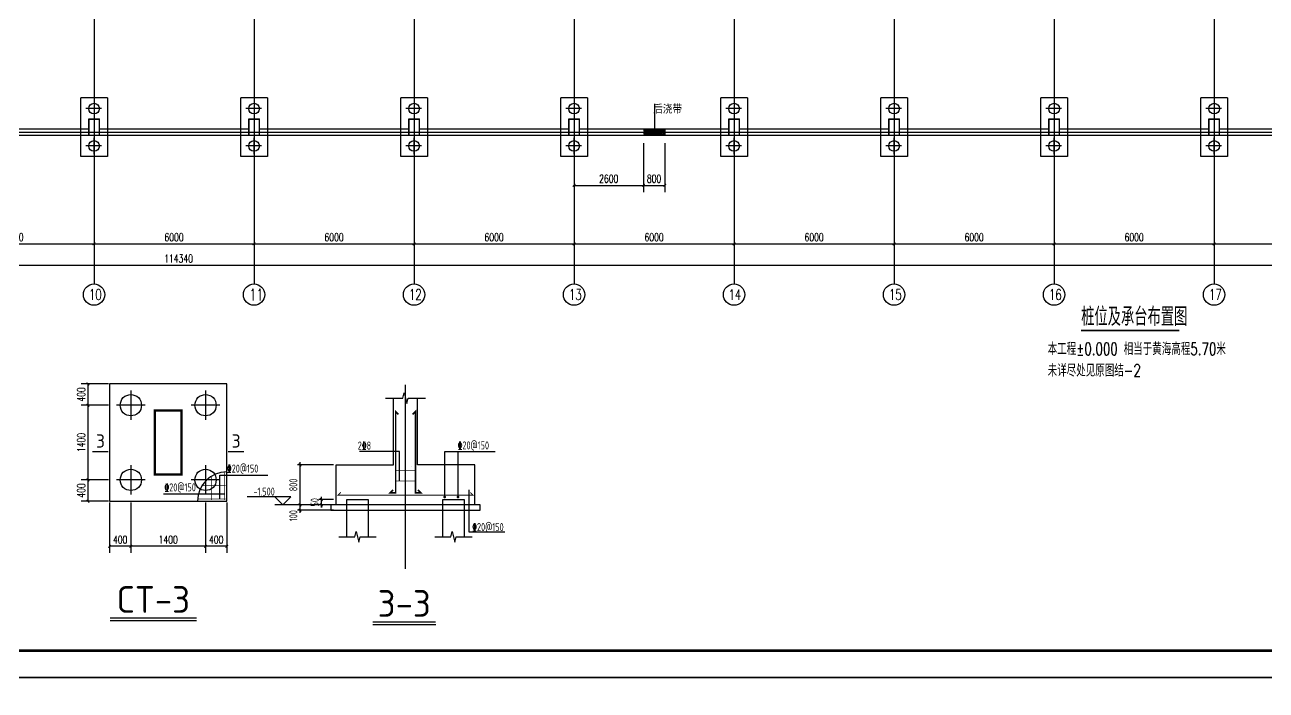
# Model space of a CAD drawing. Extents: x -73672 to 366960, y -527333 to 140666.
# Drawn here: x 66865 to 113412, y -30294 to -5351 of the extents above; entities that cross this region are included whole.
import ezdxf
from ezdxf.enums import TextEntityAlignment as Align

# ---------------------------------------------------------------- set-up
doc = ezdxf.new("R2010")
doc.units = 0
doc.header["$LTSCALE"] = 1000
doc.header["$MEASUREMENT"] = 0
doc.linetypes.add('DASHED', pattern=[19.05, 12.7, -6.35])
for name, color, linetype in [('AXIS', 3, 'Continuous'), ('AXIS_TEXT', 7, 'Continuous'), ('BASE_DE', 7, 'Continuous'), ('COLUMN', 9, 'Continuous'), ('DIM', 3, 'Continuous'), ('DIM_SYMB', 3, 'Continuous'), ('E_WINDOW', 4, 'Continuous'), ('NUM', 3, 'Continuous'), ('PILE_DE', 7, 'Continuous'), ('PILE_DE_DASH', 9, 'DASHED'), ('PUB_TEXT', 7, 'Continuous'), ('PUB_TITLE', 4, 'Continuous'), ('REIN', 1, 'Continuous'), ('TEXT', 3, 'Continuous'), ('THICK', 6, 'Continuous'), ('THIN', 7, 'Continuous'), ('WALL', 9, 'Continuous'), ('建-尺寸', 3, 'Continuous')]:
    doc.layers.add(name, color=color, linetype=linetype)
doc.styles.add('_TCH_AXIS', font='COMPLEX', dxfattribs={"bigfont": 'GBCBIG'})
doc.styles.add('_TCH_DIM_T3', font='SIMPLEX', dxfattribs={"width": 0.705882, "bigfont": 'GBCBIG'})
doc.styles.add('A-DIM_T3', font='SIMPLEX', dxfattribs={"width": 0.705882, "bigfont": 'GBCBIG'})
doc.styles.add('COMPLEX', font='COMPLEX', dxfattribs={"bigfont": 'Tssdchn.shx'})
doc.styles.get("Standard").update_dxf_attribs({"font": 'gbenor.shx', "bigfont": 'gbcbig.shx'})
doc.styles.add('TEXT', font='romand.shx', dxfattribs={"width": 0.7, "bigfont": 'hztxt.shx'})
doc.styles.add('TSSD_Dimension', font='Tssdeng.shx', dxfattribs={"width": 0.7, "bigfont": '1hztxt.shx'})
doc.styles.add('TSSD_Label', font='Tssdeng.shx', dxfattribs={"width": 0.7, "bigfont": 'hztxt.shx'})
doc.styles.add('TSSD_Norm', font='Tssdeng.shx', dxfattribs={"bigfont": 'hztxt.shx'})
doc.styles.add('TSSD_Rein', font='Tssdeng.shx', dxfattribs={"width": 0.7, "bigfont": 'hztxt.shx'})
doc.dimstyles.new('_TCH_ARCH-100', dxfattribs={"dimtxt": 297.5, "dimasz": 100, "dimexe": 250, "dimexo": 300, "dimgap": 100, "dimtad": 1, "dimdec": 0, "dimzin": 0, "dimdsep": 46, "dimtxsty": '_TCH_DIM_T3', "dimblk": 'ARCHTICK', "dimcen": 0.09, "dimclrt": 7, "dimazin": 2, "dimtfac": 1, "dimtdec": 0, "dimtix": 1, "dimtmove": 2, "dimatfit": 3, "dimfxl": 0, "dimtolj": 1, "dimtzin": 0, "dimarcsym": 0})
doc.dimstyles.new('A-DIM-100', dxfattribs={"dimtxt": 297.5, "dimasz": 100, "dimexe": 250, "dimexo": 300, "dimgap": 100, "dimtad": 1, "dimdec": 0, "dimzin": 0, "dimdsep": 46, "dimtxsty": 'A-DIM_T3', "dimblk": 'ARCHTICK', "dimcen": 0.09, "dimclrt": 7, "dimazin": 2, "dimtfac": 1, "dimtdec": 0, "dimtix": 1, "dimtmove": 2, "dimatfit": 3, "dimfxl": 0, "dimtolj": 1, "dimtzin": 0, "dimarcsym": 0})
doc.dimstyles.new('TSSD_50_100', dxfattribs={"dimtxt": 300, "dimasz": 100, "dimexe": 100, "dimexo": 250, "dimgap": 100, "dimtad": 1, "dimdec": 0, "dimlfac": 0.5, "dimzin": 0, "dimdsep": 46, "dimtxsty": 'TSSD_Dimension', "dimblk": 'ARCHTICK', "dimcen": 0, "dimdle": 100, "dimclrt": 7, "dimadec": 0, "dimazin": 0, "dimtfac": 1, "dimtdec": 0, "dimtix": 1, "dimtmove": 2, "dimatfit": 3, "dimldrblk": 'ARCHTICK', "dimfxl": 0, "dimtolj": 1, "dimtzin": 0, "dimarcsym": 0})

# ---------------------------------------------------------------- blocks, each defined once
blk = doc.blocks.new('_ArchTick')
at = {"color": 0, "linetype": 'ByBlock', "const_width": 0.4}
blk.add_lwpolyline([(-0.5, -0.5), (0.5, 0.5)], dxfattribs=at)
blk = doc.blocks.new('*D9089')
at = {"layer": 'Defpoints', "color": 0}
for p in [(77984, -23150), (78684, -23150), (78684, -23350)]:
    blk.add_point(p, dxfattribs=at)
at = {"layer": 'DIM', "color": 0, "lineweight": -2}
for p, q in [((78434, -23150), (77884, -23150)), ((77984, -23450), (77984, -23050)), ((77984, -23150), (77984, -23050)), ((78434, -23350), (77884, -23350)), ((77984, -23350), (77984, -23450))]:
    blk.add_line(p, q, dxfattribs=at)
at = {"layer": 'DIM', "color": 0, "linetype": 'ByBlock', "lineweight": -2, "xscale": 100, "yscale": 100, "zscale": 100}
for p, rotation in [((77984, -23150), 270), ((77984, -23350), 90)]:
    blk.add_blockref('_ArchTick', p, dxfattribs=dict(at, rotation=rotation))
at = {"layer": 'DIM', "color": 7, "insert": (77734, -23250), "char_height": 300, "attachment_point": 5, "rotation": 90, "style": 'TSSD_Dimension'}
blk.add_mtext('\\A1;50', dxfattribs=at)
blk = doc.blocks.new('*D9090')
at = {"layer": 'Defpoints', "color": 0}
for p in [(77184, -21850), (78684, -21850), (78684, -23350)]:
    blk.add_point(p, dxfattribs=at)
at = {"layer": 'DIM', "color": 0, "lineweight": -2}
for p, q in [((78434, -21850), (77084, -21850)), ((77184, -23450), (77184, -21750)), ((78434, -23350), (77084, -23350))]:
    blk.add_line(p, q, dxfattribs=at)
at = {"layer": 'DIM', "color": 0, "linetype": 'ByBlock', "lineweight": -2, "xscale": 100, "yscale": 100, "zscale": 100}
for p, rotation in [((77184, -21850), 90), ((77184, -23350), 270)]:
    blk.add_blockref('_ArchTick', p, dxfattribs=dict(at, rotation=rotation))
at = {"layer": 'DIM', "color": 7, "insert": (76934, -22600), "char_height": 300, "attachment_point": 5, "rotation": 90, "style": 'TSSD_Dimension'}
blk.add_mtext('\\A1;800', dxfattribs=at)
blk = doc.blocks.new('*D9091')
at = {"layer": 'Defpoints', "color": 0}
for p in [(77184, -23350), (78684, -23350), (78684, -23550)]:
    blk.add_point(p, dxfattribs=at)
at = {"layer": 'DIM', "color": 0, "lineweight": -2}
for p, q in [((77184, -23650), (77184, -23250)), ((78434, -23350), (77084, -23350)), ((78434, -23550), (77084, -23550))]:
    blk.add_line(p, q, dxfattribs=at)
at = {"layer": 'DIM', "color": 0, "linetype": 'ByBlock', "lineweight": -2, "xscale": 100, "yscale": 100, "zscale": 100}
for p, rotation in [((77184, -23350), 90), ((77184, -23550), 270)]:
    blk.add_blockref('_ArchTick', p, dxfattribs=dict(at, rotation=rotation))
at = {"layer": 'DIM', "color": 7, "insert": (76934, -23752), "char_height": 300, "attachment_point": 5, "rotation": 90, "style": 'TSSD_Dimension'}
blk.add_mtext('\\A1;100', dxfattribs=at)
blk = doc.blocks.new('_reinbk')
blk.add_line((0, 0), (0, 0))
blk = doc.blocks.new('_AXISO')
blk.add_circle((0, 0), 0.5)
at = {"layer": 'AXIS_TEXT', "style": 'COMPLEX'}
blk.add_attdef('A', text='', height=0.56, dxfattribs=at).set_placement((-0.25, -0.28), (0.25, -0.28), align=Align.FIT)
blk = doc.blocks.new('*D9133')
at = {"layer": 'AXIS', "color": 0, "lineweight": -2}
for p, q in [((15460, -11363), (15460, -14613)), ((129800, -11363), (129800, -14613)), ((15460, -14363), (129800, -14363))]:
    blk.add_line(p, q, dxfattribs=at)
at = {"layer": 'Defpoints', "color": 0}
for p in [(15460, -11063), (129800, -11063), (129800, -14363)]:
    blk.add_point(p, dxfattribs=at)
at = {"layer": 'AXIS', "color": 0, "linetype": 'ByBlock', "lineweight": -2, "xscale": 100, "yscale": 100, "zscale": 100, "rotation": 180}
blk.add_blockref('_ArchTick', (15460, -14363), dxfattribs=at)
at = {"layer": 'AXIS', "color": 0, "linetype": 'ByBlock', "lineweight": -2, "xscale": 100, "yscale": 100, "zscale": 100}
blk.add_blockref('_ArchTick', (129800, -14363), dxfattribs=at)
at = {"layer": 'AXIS', "color": 7, "insert": (72630, -14114), "char_height": 297.5, "attachment_point": 5, "style": '_TCH_DIM_T3'}
blk.add_mtext('\\A1;114340', dxfattribs=at)
blk = doc.blocks.new('*D9142')
at = {"layer": 'AXIS', "color": 0, "lineweight": -2}
for p, q in [((63460, -11363), (63460, -13813)), ((69460, -11363), (69460, -13813)), ((63460, -13563), (69460, -13563))]:
    blk.add_line(p, q, dxfattribs=at)
at = {"layer": 'Defpoints', "color": 0}
for p in [(63460, -11063), (69460, -11063), (69460, -13563)]:
    blk.add_point(p, dxfattribs=at)
at = {"layer": 'AXIS', "color": 0, "linetype": 'ByBlock', "lineweight": -2, "xscale": 100, "yscale": 100, "zscale": 100, "rotation": 180}
blk.add_blockref('_ArchTick', (63460, -13563), dxfattribs=at)
at = {"layer": 'AXIS', "color": 0, "linetype": 'ByBlock', "lineweight": -2, "xscale": 100, "yscale": 100, "zscale": 100}
blk.add_blockref('_ArchTick', (69460, -13563), dxfattribs=at)
at = {"layer": 'AXIS', "color": 7, "insert": (66460, -13314), "char_height": 297.5, "attachment_point": 5, "style": '_TCH_DIM_T3'}
blk.add_mtext('\\A1;6000', dxfattribs=at)
blk = doc.blocks.new('*D9143')
at = {"layer": 'AXIS', "color": 0, "lineweight": -2}
for p, q in [((69460, -11363), (69460, -13813)), ((75460, -11363), (75460, -13813)), ((69460, -13563), (75460, -13563))]:
    blk.add_line(p, q, dxfattribs=at)
at = {"layer": 'Defpoints', "color": 0}
for p in [(69460, -11063), (75460, -11063), (75460, -13563)]:
    blk.add_point(p, dxfattribs=at)
at = {"layer": 'AXIS', "color": 0, "linetype": 'ByBlock', "lineweight": -2, "xscale": 100, "yscale": 100, "zscale": 100, "rotation": 180}
blk.add_blockref('_ArchTick', (69460, -13563), dxfattribs=at)
at = {"layer": 'AXIS', "color": 0, "linetype": 'ByBlock', "lineweight": -2, "xscale": 100, "yscale": 100, "zscale": 100}
blk.add_blockref('_ArchTick', (75460, -13563), dxfattribs=at)
at = {"layer": 'AXIS', "color": 7, "insert": (72460, -13314), "char_height": 297.5, "attachment_point": 5, "style": '_TCH_DIM_T3'}
blk.add_mtext('\\A1;6000', dxfattribs=at)
blk = doc.blocks.new('*D9144')
at = {"layer": 'AXIS', "color": 0, "lineweight": -2}
for p, q in [((75460, -11363), (75460, -13813)), ((81460, -11363), (81460, -13813)), ((75460, -13563), (81460, -13563))]:
    blk.add_line(p, q, dxfattribs=at)
at = {"layer": 'Defpoints', "color": 0}
for p in [(75460, -11063), (81460, -11063), (81460, -13563)]:
    blk.add_point(p, dxfattribs=at)
at = {"layer": 'AXIS', "color": 0, "linetype": 'ByBlock', "lineweight": -2, "xscale": 100, "yscale": 100, "zscale": 100, "rotation": 180}
blk.add_blockref('_ArchTick', (75460, -13563), dxfattribs=at)
at = {"layer": 'AXIS', "color": 0, "linetype": 'ByBlock', "lineweight": -2, "xscale": 100, "yscale": 100, "zscale": 100}
blk.add_blockref('_ArchTick', (81460, -13563), dxfattribs=at)
at = {"layer": 'AXIS', "color": 7, "insert": (78460, -13314), "char_height": 297.5, "attachment_point": 5, "style": '_TCH_DIM_T3'}
blk.add_mtext('\\A1;6000', dxfattribs=at)
blk = doc.blocks.new('*D9145')
at = {"layer": 'AXIS', "color": 0, "lineweight": -2}
for p, q in [((81460, -11363), (81460, -13813)), ((87460, -11363), (87460, -13813)), ((81460, -13563), (87460, -13563))]:
    blk.add_line(p, q, dxfattribs=at)
at = {"layer": 'Defpoints', "color": 0}
for p in [(81460, -11063), (87460, -11063), (87460, -13563)]:
    blk.add_point(p, dxfattribs=at)
at = {"layer": 'AXIS', "color": 0, "linetype": 'ByBlock', "lineweight": -2, "xscale": 100, "yscale": 100, "zscale": 100, "rotation": 180}
blk.add_blockref('_ArchTick', (81460, -13563), dxfattribs=at)
at = {"layer": 'AXIS', "color": 0, "linetype": 'ByBlock', "lineweight": -2, "xscale": 100, "yscale": 100, "zscale": 100}
blk.add_blockref('_ArchTick', (87460, -13563), dxfattribs=at)
at = {"layer": 'AXIS', "color": 7, "insert": (84460, -13314), "char_height": 297.5, "attachment_point": 5, "style": '_TCH_DIM_T3'}
blk.add_mtext('\\A1;6000', dxfattribs=at)
blk = doc.blocks.new('*D9146')
at = {"layer": 'AXIS', "color": 0, "lineweight": -2}
for p, q in [((87460, -11363), (87460, -13813)), ((93460, -11363), (93460, -13813)), ((87460, -13563), (93460, -13563))]:
    blk.add_line(p, q, dxfattribs=at)
at = {"layer": 'Defpoints', "color": 0}
for p in [(87460, -11063), (93460, -11063), (93460, -13563)]:
    blk.add_point(p, dxfattribs=at)
at = {"layer": 'AXIS', "color": 0, "linetype": 'ByBlock', "lineweight": -2, "xscale": 100, "yscale": 100, "zscale": 100, "rotation": 180}
blk.add_blockref('_ArchTick', (87460, -13563), dxfattribs=at)
at = {"layer": 'AXIS', "color": 0, "linetype": 'ByBlock', "lineweight": -2, "xscale": 100, "yscale": 100, "zscale": 100}
blk.add_blockref('_ArchTick', (93460, -13563), dxfattribs=at)
at = {"layer": 'AXIS', "color": 7, "insert": (90460, -13314), "char_height": 297.5, "attachment_point": 5, "style": '_TCH_DIM_T3'}
blk.add_mtext('\\A1;6000', dxfattribs=at)
blk = doc.blocks.new('*D9147')
at = {"layer": 'AXIS', "color": 0, "lineweight": -2}
for p, q in [((93460, -11363), (93460, -13813)), ((99460, -11363), (99460, -13813)), ((93460, -13563), (99460, -13563))]:
    blk.add_line(p, q, dxfattribs=at)
at = {"layer": 'Defpoints', "color": 0}
for p in [(93460, -11063), (99460, -11063), (99460, -13563)]:
    blk.add_point(p, dxfattribs=at)
at = {"layer": 'AXIS', "color": 0, "linetype": 'ByBlock', "lineweight": -2, "xscale": 100, "yscale": 100, "zscale": 100, "rotation": 180}
blk.add_blockref('_ArchTick', (93460, -13563), dxfattribs=at)
at = {"layer": 'AXIS', "color": 0, "linetype": 'ByBlock', "lineweight": -2, "xscale": 100, "yscale": 100, "zscale": 100}
blk.add_blockref('_ArchTick', (99460, -13563), dxfattribs=at)
at = {"layer": 'AXIS', "color": 7, "insert": (96460, -13314), "char_height": 297.5, "attachment_point": 5, "style": '_TCH_DIM_T3'}
blk.add_mtext('\\A1;6000', dxfattribs=at)
blk = doc.blocks.new('*D9148')
at = {"layer": 'AXIS', "color": 0, "lineweight": -2}
for p, q in [((99460, -11363), (99460, -13813)), ((105460, -11363), (105460, -13813)), ((99460, -13563), (105460, -13563))]:
    blk.add_line(p, q, dxfattribs=at)
at = {"layer": 'Defpoints', "color": 0}
for p in [(99460, -11063), (105460, -11063), (105460, -13563)]:
    blk.add_point(p, dxfattribs=at)
at = {"layer": 'AXIS', "color": 0, "linetype": 'ByBlock', "lineweight": -2, "xscale": 100, "yscale": 100, "zscale": 100, "rotation": 180}
blk.add_blockref('_ArchTick', (99460, -13563), dxfattribs=at)
at = {"layer": 'AXIS', "color": 0, "linetype": 'ByBlock', "lineweight": -2, "xscale": 100, "yscale": 100, "zscale": 100}
blk.add_blockref('_ArchTick', (105460, -13563), dxfattribs=at)
at = {"layer": 'AXIS', "color": 7, "insert": (102460, -13314), "char_height": 297.5, "attachment_point": 5, "style": '_TCH_DIM_T3'}
blk.add_mtext('\\A1;6000', dxfattribs=at)
blk = doc.blocks.new('*D9149')
at = {"layer": 'AXIS', "color": 0, "lineweight": -2}
for p, q in [((105460, -11363), (105460, -13813)), ((111460, -11363), (111460, -13813)), ((105460, -13563), (111460, -13563))]:
    blk.add_line(p, q, dxfattribs=at)
at = {"layer": 'Defpoints', "color": 0}
for p in [(105460, -11063), (111460, -11063), (111460, -13563)]:
    blk.add_point(p, dxfattribs=at)
at = {"layer": 'AXIS', "color": 0, "linetype": 'ByBlock', "lineweight": -2, "xscale": 100, "yscale": 100, "zscale": 100, "rotation": 180}
blk.add_blockref('_ArchTick', (105460, -13563), dxfattribs=at)
at = {"layer": 'AXIS', "color": 0, "linetype": 'ByBlock', "lineweight": -2, "xscale": 100, "yscale": 100, "zscale": 100}
blk.add_blockref('_ArchTick', (111460, -13563), dxfattribs=at)
at = {"layer": 'AXIS', "color": 7, "insert": (108460, -13314), "char_height": 297.5, "attachment_point": 5, "style": '_TCH_DIM_T3'}
blk.add_mtext('\\A1;6000', dxfattribs=at)
blk = doc.blocks.new('*D9150')
at = {"layer": 'AXIS', "color": 0, "lineweight": -2}
for p, q in [((111460, -11363), (111460, -13813)), ((117460, -11363), (117460, -13813)), ((111460, -13563), (117460, -13563))]:
    blk.add_line(p, q, dxfattribs=at)
at = {"layer": 'Defpoints', "color": 0}
for p in [(111460, -11063), (117460, -11063), (117460, -13563)]:
    blk.add_point(p, dxfattribs=at)
at = {"layer": 'AXIS', "color": 0, "linetype": 'ByBlock', "lineweight": -2, "xscale": 100, "yscale": 100, "zscale": 100, "rotation": 180}
blk.add_blockref('_ArchTick', (111460, -13563), dxfattribs=at)
at = {"layer": 'AXIS', "color": 0, "linetype": 'ByBlock', "lineweight": -2, "xscale": 100, "yscale": 100, "zscale": 100}
blk.add_blockref('_ArchTick', (117460, -13563), dxfattribs=at)
at = {"layer": 'AXIS', "color": 7, "insert": (114460, -13314), "char_height": 297.5, "attachment_point": 5, "style": '_TCH_DIM_T3'}
blk.add_mtext('\\A1;6000', dxfattribs=at)
blk = doc.blocks.new('*D9154')
at = {"layer": 'Defpoints', "color": 0}
for p in [(73641, -22959), (74441, -22959), (73641, -24900)]:
    blk.add_point(p, dxfattribs=at)
at = {"layer": '建-尺寸', "color": 0, "lineweight": -2}
for p, q in [((73641, -23259), (73641, -25150)), ((74441, -23259), (74441, -25150)), ((74441, -24900), (73641, -24900))]:
    blk.add_line(p, q, dxfattribs=at)
at = {"layer": '建-尺寸', "color": 0, "linetype": 'ByBlock', "lineweight": -2, "xscale": 100, "yscale": 100, "zscale": 100, "rotation": 180}
blk.add_blockref('_ArchTick', (73641, -24900), dxfattribs=at)
at = {"layer": '建-尺寸', "color": 0, "linetype": 'ByBlock', "lineweight": -2, "xscale": 100, "yscale": 100, "zscale": 100}
blk.add_blockref('_ArchTick', (74441, -24900), dxfattribs=at)
at = {"layer": '建-尺寸', "color": 7, "insert": (74041, -24652), "char_height": 297.5, "attachment_point": 5, "style": 'A-DIM_T3'}
blk.add_mtext('\\A1;400', dxfattribs=at)
blk = doc.blocks.new('*D9155')
at = {"layer": 'Defpoints', "color": 0}
for p in [(70841, -22959), (73641, -22959), (70841, -24900)]:
    blk.add_point(p, dxfattribs=at)
at = {"layer": '建-尺寸', "color": 0, "lineweight": -2}
for p, q in [((70841, -23259), (70841, -25150)), ((73641, -23259), (73641, -25150)), ((73641, -24900), (70841, -24900))]:
    blk.add_line(p, q, dxfattribs=at)
at = {"layer": '建-尺寸', "color": 0, "linetype": 'ByBlock', "lineweight": -2, "xscale": 100, "yscale": 100, "zscale": 100, "rotation": 180}
blk.add_blockref('_ArchTick', (70841, -24900), dxfattribs=at)
at = {"layer": '建-尺寸', "color": 0, "linetype": 'ByBlock', "lineweight": -2, "xscale": 100, "yscale": 100, "zscale": 100}
blk.add_blockref('_ArchTick', (73641, -24900), dxfattribs=at)
at = {"layer": '建-尺寸', "color": 7, "insert": (72241, -24652), "char_height": 297.5, "attachment_point": 5, "style": 'A-DIM_T3'}
blk.add_mtext('\\A1;1400', dxfattribs=at)
blk = doc.blocks.new('*D9156')
at = {"layer": 'Defpoints', "color": 0}
for p in [(70041, -22959), (70841, -22959), (70041, -24900)]:
    blk.add_point(p, dxfattribs=at)
at = {"layer": '建-尺寸', "color": 0, "lineweight": -2}
for p, q in [((70041, -23259), (70041, -25150)), ((70841, -23259), (70841, -25150)), ((70841, -24900), (70041, -24900))]:
    blk.add_line(p, q, dxfattribs=at)
at = {"layer": '建-尺寸', "color": 0, "linetype": 'ByBlock', "lineweight": -2, "xscale": 100, "yscale": 100, "zscale": 100, "rotation": 180}
blk.add_blockref('_ArchTick', (70041, -24900), dxfattribs=at)
at = {"layer": '建-尺寸', "color": 0, "linetype": 'ByBlock', "lineweight": -2, "xscale": 100, "yscale": 100, "zscale": 100}
blk.add_blockref('_ArchTick', (70841, -24900), dxfattribs=at)
at = {"layer": '建-尺寸', "color": 7, "insert": (70441, -24652), "char_height": 297.5, "attachment_point": 5, "style": 'A-DIM_T3'}
blk.add_mtext('\\A1;400', dxfattribs=at)
blk = doc.blocks.new('*D9157')
at = {"layer": 'Defpoints', "color": 0}
for p in [(70303, -18810), (69230, -19610), (70303, -19610)]:
    blk.add_point(p, dxfattribs=at)
at = {"layer": '建-尺寸', "color": 0, "lineweight": -2}
for p, q in [((70003, -18810), (68980, -18810)), ((69230, -18810), (69230, -19610)), ((70003, -19610), (68980, -19610))]:
    blk.add_line(p, q, dxfattribs=at)
at = {"layer": '建-尺寸', "color": 0, "linetype": 'ByBlock', "lineweight": -2, "xscale": 100, "yscale": 100, "zscale": 100}
for p, rotation in [((69230, -18810), 90), ((69230, -19610), 270)]:
    blk.add_blockref('_ArchTick', p, dxfattribs=dict(at, rotation=rotation))
at = {"layer": '建-尺寸', "color": 7, "insert": (68981, -19210), "char_height": 297.5, "attachment_point": 5, "rotation": 90, "style": 'A-DIM_T3'}
blk.add_mtext('\\A1;400', dxfattribs=at)
blk = doc.blocks.new('*D9158')
at = {"layer": 'Defpoints', "color": 0}
for p in [(70303, -19610), (69230, -22410), (70303, -22410)]:
    blk.add_point(p, dxfattribs=at)
at = {"layer": '建-尺寸', "color": 0, "lineweight": -2}
for p, q in [((70003, -19610), (68980, -19610)), ((69230, -19610), (69230, -22410)), ((70003, -22410), (68980, -22410))]:
    blk.add_line(p, q, dxfattribs=at)
at = {"layer": '建-尺寸', "color": 0, "linetype": 'ByBlock', "lineweight": -2, "xscale": 100, "yscale": 100, "zscale": 100}
for p, rotation in [((69230, -19610), 90), ((69230, -22410), 270)]:
    blk.add_blockref('_ArchTick', p, dxfattribs=dict(at, rotation=rotation))
at = {"layer": '建-尺寸', "color": 7, "insert": (68981, -21010), "char_height": 297.5, "attachment_point": 5, "rotation": 90, "style": 'A-DIM_T3'}
blk.add_mtext('\\A1;1400', dxfattribs=at)
blk = doc.blocks.new('*D9159')
at = {"layer": 'Defpoints', "color": 0}
for p in [(70303, -22410), (69230, -23210), (70303, -23210)]:
    blk.add_point(p, dxfattribs=at)
at = {"layer": '建-尺寸', "color": 0, "lineweight": -2}
for p, q in [((70003, -22410), (68980, -22410)), ((69230, -22410), (69230, -23210)), ((70003, -23210), (68980, -23210))]:
    blk.add_line(p, q, dxfattribs=at)
at = {"layer": '建-尺寸', "color": 0, "linetype": 'ByBlock', "lineweight": -2, "xscale": 100, "yscale": 100, "zscale": 100}
for p, rotation in [((69230, -22410), 90), ((69230, -23210), 270)]:
    blk.add_blockref('_ArchTick', p, dxfattribs=dict(at, rotation=rotation))
at = {"layer": '建-尺寸', "color": 7, "insert": (68981, -22810), "char_height": 297.5, "attachment_point": 5, "rotation": 90, "style": 'A-DIM_T3'}
blk.add_mtext('\\A1;400', dxfattribs=at)
blk = doc.blocks.new('*D9170')
at = {"layer": 'Defpoints', "color": 0}
for p in [(87460, -9493), (90060, -9493), (90060, -11369)]:
    blk.add_point(p, dxfattribs=at)
at = {"layer": '建-尺寸', "color": 0, "lineweight": -2}
for p, q in [((87460, -9793), (87460, -11619)), ((90060, -9793), (90060, -11619)), ((87460, -11369), (90060, -11369))]:
    blk.add_line(p, q, dxfattribs=at)
at = {"layer": '建-尺寸', "color": 0, "linetype": 'ByBlock', "lineweight": -2, "xscale": 100, "yscale": 100, "zscale": 100, "rotation": 180}
blk.add_blockref('_ArchTick', (87460, -11369), dxfattribs=at)
at = {"layer": '建-尺寸', "color": 0, "linetype": 'ByBlock', "lineweight": -2, "xscale": 100, "yscale": 100, "zscale": 100}
blk.add_blockref('_ArchTick', (90060, -11369), dxfattribs=at)
at = {"layer": '建-尺寸', "color": 7, "insert": (88760, -11121), "char_height": 297.5, "attachment_point": 5, "style": 'A-DIM_T3'}
blk.add_mtext('\\A1;2600', dxfattribs=at)
blk = doc.blocks.new('*D9171')
at = {"layer": 'Defpoints', "color": 0}
for p in [(90060, -9493), (90860, -9493), (90860, -11369)]:
    blk.add_point(p, dxfattribs=at)
at = {"layer": '建-尺寸', "color": 0, "lineweight": -2}
for p, q in [((90060, -9793), (90060, -11619)), ((90860, -9793), (90860, -11619)), ((90060, -11369), (90860, -11369))]:
    blk.add_line(p, q, dxfattribs=at)
at = {"layer": '建-尺寸', "color": 0, "linetype": 'ByBlock', "lineweight": -2, "xscale": 100, "yscale": 100, "zscale": 100, "rotation": 180}
blk.add_blockref('_ArchTick', (90060, -11369), dxfattribs=at)
at = {"layer": '建-尺寸', "color": 0, "linetype": 'ByBlock', "lineweight": -2, "xscale": 100, "yscale": 100, "zscale": 100}
blk.add_blockref('_ArchTick', (90860, -11369), dxfattribs=at)
at = {"layer": '建-尺寸', "color": 7, "insert": (90460, -11121), "char_height": 297.5, "attachment_point": 5, "style": 'A-DIM_T3'}
blk.add_mtext('\\A1;800', dxfattribs=at)

msp = doc.modelspace()

# ---------------------------------------------------------------- hatches: boundary and pattern name
h = msp.add_hatch()
h.set_pattern_fill('ANSI31', color=256, scale=25)
h.set_pattern_definition([(45, (166262.428, -118243.07), (-28.0633, 28.0633), [])])
h.paths.add_polyline_path([(90859.5, -9372.57), (90859.5, -9252.57), (90059.5, -9252.57), (90059.5, -9372.57)])
h.paths.add_polyline_path([(90859.5, -9492.57), (90859.5, -9372.57), (90059.5, -9372.57), (90059.5, -9492.57)])

# ---------------------------------------------------------------- linework, layer by layer
at = {"color": 1}
for p, q in [((69459.5, 48464.63), (69459.5, -12194.22)), ((75459.5, 48464.63), (75459.5, -12194.22)), ((81459.5, 48464.63), (81459.5, -12194.22)), ((87459.5, 48464.63), (87459.5, -12194.22)), ((93459.5, 48464.63), (93459.5, -12194.22)), ((99459.5, 48464.63), (99459.5, -12194.22)), ((105459.5, 48464.63), (105459.5, -12194.22)), ((111459.5, 48464.63), (111459.5, -12194.22)), ((13073.85, -9372.57), (131843.44, -9372.57))]:
    msp.add_line(p, q, dxfattribs=at)
at = {"color": 0}
for p, q in [((69959.5, -8092.57), (68959.5, -8092.57)), ((68959.5, -10292.57), (68959.5, -8092.57)), ((69959.5, -8092.57), (69959.5, -10292.57)), ((75959.5, -8092.57), (74959.5, -8092.57)), ((74959.5, -10292.57), (74959.5, -8092.57)), ((75959.5, -8092.57), (75959.5, -10292.57)), ((81959.5, -8092.57), (80959.5, -8092.57)), ((80959.5, -10292.57), (80959.5, -8092.57)), ((81959.5, -8092.57), (81959.5, -10292.57)), ((87959.5, -8092.57), (86959.5, -8092.57)), ((86959.5, -10292.57), (86959.5, -8092.57)), ((87959.5, -8092.57), (87959.5, -10292.57)), ((90475.58, -8308.71), (90475.58, -9372.57)), ((93959.5, -8092.57), (92959.5, -8092.57)), ((92959.5, -10292.57), (92959.5, -8092.57)), ((93959.5, -8092.57), (93959.5, -10292.57)), ((99959.5, -8092.57), (98959.5, -8092.57)), ((98959.5, -10292.57), (98959.5, -8092.57)), ((99959.5, -8092.57), (99959.5, -10292.57)), ((105959.5, -8092.57), (104959.5, -8092.57)), ((104959.5, -10292.57), (104959.5, -8092.57)), ((105959.5, -8092.57), (105959.5, -10292.57)), ((111959.5, -8092.57), (110959.5, -8092.57)), ((110959.5, -10292.57), (110959.5, -8092.57)), ((111959.5, -8092.57), (111959.5, -10292.57)), ((90859.5, -9252.57), (90859.5, -9492.57)), ((69959.5, -10292.57), (68959.5, -10292.57)), ((75959.5, -10292.57), (74959.5, -10292.57)), ((81959.5, -10292.57), (80959.5, -10292.57)), ((87959.5, -10292.57), (86959.5, -10292.57)), ((93959.5, -10292.57), (92959.5, -10292.57)), ((99959.5, -10292.57), (98959.5, -10292.57)), ((105959.5, -10292.57), (104959.5, -10292.57)), ((111959.5, -10292.57), (110959.5, -10292.57))]:
    msp.add_line(p, q, dxfattribs=at)
at = {"color": 0, "const_width": 50}
for points in [[(69659.5, -9492.57), (69659.5, -8892.57), (69259.5, -8892.57), (69259.5, -9492.57), (69659.5, -9492.57)], [(69259.5, -9492.57), (69659.5, -9492.57), (69659.5, -8892.57), (69259.5, -8892.57), (69259.5, -9492.57)], [(75659.5, -9492.57), (75659.5, -8892.57), (75259.5, -8892.57), (75259.5, -9492.57), (75659.5, -9492.57)], [(75259.5, -9492.57), (75659.5, -9492.57), (75659.5, -8892.57), (75259.5, -8892.57), (75259.5, -9492.57)], [(81659.5, -9492.57), (81659.5, -8892.57), (81259.5, -8892.57), (81259.5, -9492.57), (81659.5, -9492.57)], [(81259.5, -9492.57), (81659.5, -9492.57), (81659.5, -8892.57), (81259.5, -8892.57), (81259.5, -9492.57)], [(87659.5, -9492.57), (87659.5, -8892.57), (87259.5, -8892.57), (87259.5, -9492.57), (87659.5, -9492.57)], [(87259.5, -9492.57), (87659.5, -9492.57), (87659.5, -8892.57), (87259.5, -8892.57), (87259.5, -9492.57)], [(93659.5, -9492.57), (93659.5, -8892.57), (93259.5, -8892.57), (93259.5, -9492.57), (93659.5, -9492.57)], [(93259.5, -9492.57), (93659.5, -9492.57), (93659.5, -8892.57), (93259.5, -8892.57), (93259.5, -9492.57)], [(99659.5, -9492.57), (99659.5, -8892.57), (99259.5, -8892.57), (99259.5, -9492.57), (99659.5, -9492.57)], [(99259.5, -9492.57), (99659.5, -9492.57), (99659.5, -8892.57), (99259.5, -8892.57), (99259.5, -9492.57)], [(105659.5, -9492.57), (105659.5, -8892.57), (105259.5, -8892.57), (105259.5, -9492.57), (105659.5, -9492.57)], [(105259.5, -9492.57), (105659.5, -9492.57), (105659.5, -8892.57), (105259.5, -8892.57), (105259.5, -9492.57)], [(111659.5, -9492.57), (111659.5, -8892.57), (111259.5, -8892.57), (111259.5, -9492.57), (111659.5, -9492.57)], [(111259.5, -9492.57), (111659.5, -9492.57), (111659.5, -8892.57), (111259.5, -8892.57), (111259.5, -9492.57)]]:
    msp.add_lwpolyline(points, dxfattribs=at)
msp.add_lwpolyline([(74440.65, -18810.08), (70040.65, -18810.08), (70040.65, -23210.08), (74440.65, -23210.08)], close=True)
at = {"const_width": 80}
msp.add_lwpolyline([(72740.65, -22210.08), (71740.65, -22210.08), (71740.65, -19810.08), (72740.65, -19810.08), (72740.65, -22210.08)], dxfattribs=at)
at = {"layer": 'AXIS'}
for p, q in [((69459.5, -11062.81), (69459.5, -15062.81)), ((75459.5, -11062.81), (75459.5, -15062.81)), ((81459.5, -11062.81), (81459.5, -15062.81)), ((87459.5, -11062.81), (87459.5, -15062.81)), ((93459.5, -11062.81), (93459.5, -15062.81)), ((99459.5, -11062.81), (99459.5, -15062.81)), ((105459.5, -11062.81), (105459.5, -15062.81)), ((111459.5, -11062.81), (111459.5, -15062.81)), ((70840.65, -19061.44), (70840.65, -20158.71)), ((73640.65, -19061.44), (73640.65, -20158.71)), ((81139.54, -25750.39), (81139.54, -18850.39)), ((71378.28, -19610.08), (70303.01, -19610.08)), ((74178.28, -19610.08), (73103.01, -19610.08)), ((70840.65, -21861.44), (70840.65, -22958.71)), ((73640.65, -21861.44), (73640.65, -22958.71)), ((71378.28, -22410.08), (70303.01, -22410.08)), ((74178.28, -22410.08), (73103.01, -22410.08))]:
    msp.add_line(p, q, dxfattribs=at)
at = {"layer": 'BASE_DE'}
for points in [[(78539.54, -23350.39), (78539.54, -21850.39), (80689.54, -21850.39), (80689.54, -19350.39)], [(83739.54, -23350.39), (83739.54, -21850.39), (81589.54, -21850.39), (81589.54, -19350.39)], [(78339.54, -23550.39), (83939.54, -23550.39), (83939.54, -23350.39), (78339.54, -23350.39), (78339.54, -23550.39)]]:
    msp.add_lwpolyline(points, dxfattribs=at)
msp.add_arc((74440.65, -23210.08), 1100, 90, 180, dxfattribs=at)
at = {"layer": 'COLUMN'}
for points in [[(69659.5, -8892.57), (69259.5, -8892.57)], [(69259.5, -8892.57), (69259.5, -9492.57)], [(69259.5, -8892.57), (69259.5, -9492.57)], [(69659.5, -8892.57), (69259.5, -8892.57)], [(69659.5, -9492.57), (69659.5, -8892.57)], [(69659.5, -9492.57), (69659.5, -8892.57)], [(75659.5, -8892.57), (75259.5, -8892.57)], [(75259.5, -8892.57), (75259.5, -9492.57)], [(75259.5, -8892.57), (75259.5, -9492.57)], [(75659.5, -8892.57), (75259.5, -8892.57)], [(75659.5, -9492.57), (75659.5, -8892.57)], [(75659.5, -9492.57), (75659.5, -8892.57)], [(81659.5, -8892.57), (81259.5, -8892.57)], [(81259.5, -8892.57), (81259.5, -9492.57)], [(81259.5, -8892.57), (81259.5, -9492.57)], [(81659.5, -8892.57), (81259.5, -8892.57)], [(81659.5, -9492.57), (81659.5, -8892.57)], [(81659.5, -9492.57), (81659.5, -8892.57)], [(87659.5, -8892.57), (87259.5, -8892.57)], [(87259.5, -8892.57), (87259.5, -9492.57)], [(87259.5, -8892.57), (87259.5, -9492.57)], [(87659.5, -8892.57), (87259.5, -8892.57)], [(87659.5, -9492.57), (87659.5, -8892.57)], [(87659.5, -9492.57), (87659.5, -8892.57)], [(93659.5, -8892.57), (93259.5, -8892.57)], [(93259.5, -8892.57), (93259.5, -9492.57)], [(93259.5, -8892.57), (93259.5, -9492.57)], [(93659.5, -8892.57), (93259.5, -8892.57)], [(93659.5, -9492.57), (93659.5, -8892.57)], [(93659.5, -9492.57), (93659.5, -8892.57)], [(99659.5, -8892.57), (99259.5, -8892.57)], [(99259.5, -8892.57), (99259.5, -9492.57)], [(99259.5, -8892.57), (99259.5, -9492.57)], [(99659.5, -8892.57), (99259.5, -8892.57)], [(99659.5, -9492.57), (99659.5, -8892.57)], [(99659.5, -9492.57), (99659.5, -8892.57)], [(105659.5, -8892.57), (105259.5, -8892.57)], [(105259.5, -8892.57), (105259.5, -9492.57)], [(105259.5, -8892.57), (105259.5, -9492.57)], [(105659.5, -8892.57), (105259.5, -8892.57)], [(105659.5, -9492.57), (105659.5, -8892.57)], [(105659.5, -9492.57), (105659.5, -8892.57)], [(111659.5, -8892.57), (111259.5, -8892.57)], [(111259.5, -8892.57), (111259.5, -9492.57)], [(111259.5, -8892.57), (111259.5, -9492.57)], [(111659.5, -8892.57), (111259.5, -8892.57)], [(111659.5, -9492.57), (111659.5, -8892.57)], [(111659.5, -9492.57), (111659.5, -8892.57)], [(69259.5, -9492.57), (69659.5, -9492.57)], [(69259.5, -9492.57), (69659.5, -9492.57)], [(75259.5, -9492.57), (75659.5, -9492.57)], [(75259.5, -9492.57), (75659.5, -9492.57)], [(81259.5, -9492.57), (81659.5, -9492.57)], [(81259.5, -9492.57), (81659.5, -9492.57)], [(87259.5, -9492.57), (87659.5, -9492.57)], [(87259.5, -9492.57), (87659.5, -9492.57)], [(93259.5, -9492.57), (93659.5, -9492.57)], [(93259.5, -9492.57), (93659.5, -9492.57)], [(99259.5, -9492.57), (99659.5, -9492.57)], [(99259.5, -9492.57), (99659.5, -9492.57)], [(105259.5, -9492.57), (105659.5, -9492.57)], [(105259.5, -9492.57), (105659.5, -9492.57)], [(111259.5, -9492.57), (111659.5, -9492.57)], [(111259.5, -9492.57), (111659.5, -9492.57)]]:
    msp.add_lwpolyline(points, dxfattribs=at)
msp.add_lwpolyline([(71740.65, -22210.08), (72740.65, -22210.08), (72740.65, -19810.08), (71740.65, -19810.08)], close=True, dxfattribs=at)
at = {"layer": 'DIM_SYMB', "const_width": 68.6}
msp.add_lwpolyline([(106474.46, -16809.98), (110154.74, -16809.98)], dxfattribs=at)
at = {"layer": 'E_WINDOW'}
for p, q in [((69459.5, -8187.1), (69459.5, -8792.57)), ((75459.5, -8187.1), (75459.5, -8792.57)), ((81459.5, -8187.1), (81459.5, -8792.57)), ((87459.5, -8187.1), (87459.5, -8792.57)), ((93459.5, -8187.1), (93459.5, -8792.57)), ((99459.5, -8187.1), (99459.5, -8792.57)), ((105459.5, -8187.1), (105459.5, -8792.57)), ((111459.5, -8187.1), (111459.5, -8792.57)), ((69740.97, -8492.57), (69153.43, -8492.57)), ((75740.97, -8492.57), (75153.43, -8492.57)), ((81740.97, -8492.57), (81153.43, -8492.57)), ((87740.97, -8492.57), (87153.43, -8492.57)), ((93740.97, -8492.57), (93153.43, -8492.57)), ((99740.97, -8492.57), (99153.43, -8492.57)), ((105740.97, -8492.57), (105153.43, -8492.57)), ((111740.97, -8492.57), (111153.43, -8492.57)), ((69459.5, -10198.04), (69459.5, -9592.57)), ((75459.5, -10198.04), (75459.5, -9592.57)), ((81459.5, -10198.04), (81459.5, -9592.57)), ((87459.5, -10198.04), (87459.5, -9592.57)), ((93459.5, -10198.04), (93459.5, -9592.57)), ((99459.5, -10198.04), (99459.5, -9592.57)), ((105459.5, -10198.04), (105459.5, -9592.57)), ((111459.5, -10198.04), (111459.5, -9592.57)), ((69740.97, -9892.57), (69153.43, -9892.57)), ((75740.97, -9892.57), (75153.43, -9892.57)), ((81740.97, -9892.57), (81153.43, -9892.57)), ((87740.97, -9892.57), (87153.43, -9892.57)), ((93740.97, -9892.57), (93153.43, -9892.57)), ((99740.97, -9892.57), (99153.43, -9892.57)), ((105740.97, -9892.57), (105153.43, -9892.57)), ((111740.97, -9892.57), (111153.43, -9892.57))]:
    msp.add_line(p, q, dxfattribs=at)
for centre, radius in [((69459.5, -8492.57), 200), ((75459.5, -8492.57), 200), ((81459.5, -8492.57), 200), ((87459.5, -8492.57), 200), ((93459.5, -8492.57), 200), ((99459.5, -8492.57), 200), ((105459.5, -8492.57), 200), ((111459.5, -8492.57), 200), ((69459.5, -9892.57), 200), ((75459.5, -9892.57), 200), ((81459.5, -9892.57), 200), ((87459.5, -9892.57), 200), ((93459.5, -9892.57), 200), ((99459.5, -9892.57), 200), ((105459.5, -9892.57), 200), ((111459.5, -9892.57), 200), ((70840.65, -19610.08), 400), ((73640.65, -19610.08), 400), ((70840.65, -22410.08), 400), ((73640.65, -22410.08), 400)]:
    msp.add_circle(centre, radius, dxfattribs=at)
at = {"layer": 'NUM', "const_width": 50}
for points in [[(73305.27, -27592.41), (70059.11, -27592.41)], [(82272.84, -27741.38), (79911.31, -27741.38)]]:
    msp.add_lwpolyline(points, dxfattribs=at)
at = {"layer": 'NUM'}
for points in [[(73305.27, -27692.41), (70059.11, -27692.41)], [(82272.84, -27841.38), (79911.31, -27841.38)]]:
    msp.add_lwpolyline(points, dxfattribs=at)
at = {"layer": 'PILE_DE'}
for p, q in [((78939.54, -24550.39), (78939.54, -23550.39)), ((79739.54, -23550.39), (79739.54, -24550.39)), ((82539.54, -24550.39), (82539.54, -23550.39)), ((83339.54, -23550.39), (83339.54, -24550.39))]:
    msp.add_line(p, q, dxfattribs=at)
at = {"layer": 'PILE_DE_DASH'}
for p, q in [((78939.54, -23150.39), (79739.54, -23150.39)), ((78939.54, -23550.39), (78939.54, -23150.39)), ((79739.54, -23150.39), (79739.54, -23550.39)), ((82539.54, -23150.39), (83339.54, -23150.39)), ((82539.54, -23550.39), (82539.54, -23150.39)), ((83339.54, -23150.39), (83339.54, -23550.39))]:
    msp.add_line(p, q, dxfattribs=at)
at = {"layer": 'PUB_TITLE'}
for points in [[(1364, -29818.78), (150064, -29818.78), (150064, 54281.22), (1364, 54281.22)], [(1364, -113918.78), (150064, -113918.78), (150064, -29818.78), (1364, -29818.78)]]:
    msp.add_lwpolyline(points, close=True, dxfattribs=at)
at = {"layer": 'PUB_TITLE', "const_width": 100}
msp.add_lwpolyline([(3864, -28818.78), (149064, -28818.78), (149064, 53281.22), (3864, 53281.22)], close=True, dxfattribs=at)
at = {"layer": 'REIN'}
for points, const_width in [([(80675.6, -22789.33), (80569.54, -22895.39), (80769.54, -22895.39), (80769.54, -19850.39), (80875.6, -19956.46)], 60), ([(81603.47, -22789.33), (81709.54, -22895.39), (81509.54, -22895.39), (81509.54, -19850.39), (81403.47, -19956.46)], 60), ([(73860.65, -23160.08), (73860.65, -22275.41)], 30), ([(74360.65, -23160.08), (74360.65, -22112.99)], 30), ([(80769.54, -22050.39), (81509.54, -22050.39)], 30), ([(74390.65, -22630.08), (73505.98, -22630.08)], 30), ([(80769.54, -22450.39), (81509.54, -22450.39)], 30), ([(74390.65, -23130.08), (73343.56, -23130.08)], 30), ([(78710.6, -22879.33), (78604.54, -22985.39), (83674.54, -22985.39), (83568.47, -22879.33)], 30)]:
    msp.add_lwpolyline(points, dxfattribs=dict(at, const_width=const_width))
at = {"layer": 'REIN', "const_width": 50}
for points in [[(82584.54, -23050.39, 1), (82634.54, -23050.39, 1)], [(83084.54, -23050.39, 1), (83134.54, -23050.39, 1)]]:
    msp.add_lwpolyline(points, format="xyb", close=True, dxfattribs=at)
at = {"layer": 'TEXT'}
for p, q in [((82609.54, -21350.39), (84499.54, -21350.39)), ((82609.54, -23050.39), (82609.54, -21350.39)), ((83109.54, -23050.39), (83109.54, -21350.39)), ((83509.54, -22789.39), (83509.54, -24354.39)), ((83509.54, -24354.39), (84867.04, -24354.39))]:
    msp.add_line(p, q, dxfattribs=at)
for points in [[(80914.54, -22450.39), (80914.54, -21915.39), (80914.54, -21350.39), (79414.54, -21350.39)], [(74173.04, -23130.08), (74173.04, -22630.08), (74173.04, -22230.08), (75973.04, -22230.08)], [(74360.65, -22942.47), (73860.65, -22942.47), (72060.65, -22942.47)]]:
    msp.add_lwpolyline(points, dxfattribs=at)
at = {"layer": 'THICK', "const_width": 50}
for points in [[(70002.18, -21352.3), (69402.18, -21352.3)], [(75088.43, -21352.3), (74488.43, -21352.3)]]:
    msp.add_lwpolyline(points, dxfattribs=at)
at = {"layer": 'THIN'}
for p, q in [((76838.04, -23050.39), (75199.58, -23050.39)), ((76538.04, -23350.39), (76238.04, -23050.39)), ((76538.04, -23350.39), (76838.04, -23050.39)), ((77338.04, -23350.39), (76238.04, -23350.39))]:
    msp.add_line(p, q, dxfattribs=at)
for points in [[(80389.54, -19350.39), (81039.54, -19350.39), (81089.54, -19150.39), (81189.54, -19550.39), (81239.54, -19350.39), (81889.54, -19350.39)], [(78639.54, -24550.39), (79239.54, -24550.39), (79289.54, -24350.39), (79389.54, -24750.39), (79439.54, -24550.39), (80039.54, -24550.39)], [(82239.54, -24550.39), (82839.54, -24550.39), (82889.54, -24350.39), (82989.54, -24750.39), (83039.54, -24550.39), (83639.54, -24550.39)]]:
    msp.add_lwpolyline(points, dxfattribs=at)
at = {"layer": 'WALL'}
for p, q in [((63659.5, -9252.57), (69259.5, -9252.57)), ((69659.5, -9252.57), (75259.5, -9252.57)), ((75659.5, -9252.57), (81259.5, -9252.57)), ((81659.5, -9252.57), (87259.5, -9252.57)), ((87659.5, -9252.57), (93259.5, -9252.57)), ((93659.5, -9252.57), (99259.5, -9252.57)), ((99659.5, -9252.57), (105259.5, -9252.57)), ((105659.5, -9252.57), (111259.5, -9252.57)), ((111659.5, -9252.57), (117259.5, -9252.57)), ((63659.5, -9492.57), (69259.5, -9492.57)), ((69659.5, -9492.57), (75259.5, -9492.57)), ((75659.5, -9492.57), (81259.5, -9492.57)), ((81659.5, -9492.57), (87259.5, -9492.57)), ((87659.5, -9492.57), (93259.5, -9492.57)), ((93659.5, -9492.57), (99259.5, -9492.57)), ((99659.5, -9492.57), (105259.5, -9492.57)), ((105659.5, -9492.57), (111259.5, -9492.57)), ((111659.5, -9492.57), (117259.5, -9492.57))]:
    msp.add_line(p, q, dxfattribs=at)

# ---------------------------------------------------------------- block references
at = {"layer": 'AXIS'}
ref = msp.add_blockref('_AXISO', (69459.5, -15462.81), dxfattribs=dict(at, xscale=800, yscale=800, zscale=800))
ref.add_attrib('A', '10', (69264.06, -15663.31), dxfattribs={"color": 7, "height": 401.002, "style": '_TCH_AXIS', "width": 0.705882})
ref = msp.add_blockref('_AXISO', (75459.5, -15462.81), dxfattribs=dict(at, xscale=800, yscale=800, zscale=800))
ref.add_attrib('A', '11', (75283.7, -15680.74), dxfattribs={"color": 7, "height": 435.854, "style": '_TCH_AXIS', "width": 0.705882})
ref = msp.add_blockref('_AXISO', (81459.5, -15462.81), dxfattribs=dict(at, xscale=800, yscale=800, zscale=800))
ref.add_attrib('A', '12', (81264.06, -15663.31), dxfattribs={"color": 7, "height": 401.002, "style": '_TCH_AXIS', "width": 0.705882})
ref = msp.add_blockref('_AXISO', (87459.5, -15462.81), dxfattribs=dict(at, xscale=800, yscale=800, zscale=800))
ref.add_attrib('A', '13', (87264.06, -15663.31), dxfattribs={"color": 7, "height": 401.002, "style": '_TCH_AXIS', "width": 0.705882})
ref = msp.add_blockref('_AXISO', (93459.5, -15462.81), dxfattribs=dict(at, xscale=800, yscale=800, zscale=800))
ref.add_attrib('A', '14', (93257.48, -15656.69), dxfattribs={"color": 7, "height": 387.75, "style": '_TCH_AXIS', "width": 0.705882})
ref = msp.add_blockref('_AXISO', (99459.5, -15462.81), dxfattribs=dict(at, xscale=800, yscale=800, zscale=800))
ref.add_attrib('A', '15', (99264.06, -15663.31), dxfattribs={"color": 7, "height": 401.002, "style": '_TCH_AXIS', "width": 0.705882})
ref = msp.add_blockref('_AXISO', (105459.5, -15462.81), dxfattribs=dict(at, xscale=800, yscale=800, zscale=800))
ref.add_attrib('A', '16', (105264.06, -15663.31), dxfattribs={"color": 7, "height": 401.002, "style": '_TCH_AXIS', "width": 0.705882})
ref = msp.add_blockref('_AXISO', (111459.5, -15462.81), dxfattribs=dict(at, xscale=800, yscale=800, zscale=800))
ref.add_attrib('A', '17', (111264.06, -15663.31), dxfattribs={"color": 7, "height": 401.002, "style": '_TCH_AXIS', "width": 0.705882})
at = {"layer": 'TEXT', "xscale": 100, "yscale": 100, "zscale": 100}
for p, rotation in [((81364.54, -21915.39), 270), ((81364.54, -22450.39), 270), ((83359.54, -22985.39), 90)]:
    msp.add_blockref('_reinbk', p, dxfattribs=dict(at, rotation=rotation))

# ---------------------------------------------------------------- texts
at = {"layer": 'DIM_SYMB', "color": 7}
msp.add_text('桩位及承台布置图', height=691.081, dxfattribs=at).set_placement((106474.46, -16636.29))
at = {"layer": 'NUM', "style": 'TSSD_Norm'}
for s, height, p in [('后浇带', 300, (90968.91, -8676.27)), ('CT-3', 1000, (71682.19, -27392.41)), ('3-3', 1000, (81092.07, -27541.38))]:
    msp.add_text(s, height=height, dxfattribs=at).set_placement(p, align=Align.CENTER)
at = {"layer": 'PUB_TEXT', "style": 'TEXT', "width": 0.7}
for s, p in [('本工程%%P0.000 相当于黄海高程5.70米', (105217.42, -17730.88)), ('未详尽处见原图结-2', (105217.42, -18537.28))]:
    msp.add_text(s, height=463.736, dxfattribs=at).set_placement(p)
at = {"layer": 'TEXT', "style": 'TSSD_Rein', "width": 0.7}
for s, p in [('%%13220@150', (84273.15, -21267.9)), ('2%%1328', (79850.69, -21275.39)), ('%%13220@150', (75622.34, -22136.48)), ('%%13220@150', (73278.75, -22842.08)), ('%%13220@150', (84820.31, -24328.87))]:
    msp.add_text(s, height=300, dxfattribs=at).set_placement(p, align=Align.RIGHT)
at = {"layer": 'THICK', "style": 'TSSD_Norm'}
for p in [(69702.18, -20952.3), (74788.43, -20952.3)]:
    msp.add_text('3', height=500, dxfattribs=at).set_placement(p, align=Align.MIDDLE_CENTER)
at = {"layer": 'THIN', "style": 'TSSD_Label', "width": 0.7}
msp.add_text('-1.500', height=300, dxfattribs=at).set_placement((76238.04, -23000.39), align=Align.RIGHT)

# ---------------------------------------------------------------- dimensions: what is measured, and where the dimension line sits
at = {"layer": 'AXIS'}
for p1, p2, distance, picture, middle in [((15459.5, -11062.81), (129799.5, -11062.81), -3300, '*D9133', (72629.5, -14114.06)), ((63459.5, -11062.81), (69459.5, -11062.81), -2500, '*D9142', (66459.5, -13314.06)), ((69459.5, -11062.81), (75459.5, -11062.81), -2500, '*D9143', (72459.5, -13314.06)), ((75459.5, -11062.81), (81459.5, -11062.81), -2500, '*D9144', (78459.5, -13314.06)), ((81459.5, -11062.81), (87459.5, -11062.81), -2500, '*D9145', (84459.5, -13314.06)), ((87459.5, -11062.81), (93459.5, -11062.81), -2500, '*D9146', (90459.5, -13314.06)), ((93459.5, -11062.81), (99459.5, -11062.81), -2500, '*D9147', (96459.5, -13314.06)), ((99459.5, -11062.81), (105459.5, -11062.81), -2500, '*D9148', (102459.5, -13314.06)), ((105459.5, -11062.81), (111459.5, -11062.81), -2500, '*D9149', (108459.5, -13314.06)), ((111459.5, -11062.81), (117459.5, -11062.81), -2500, '*D9150', (114459.5, -13314.06))]:
    dim = msp.add_aligned_dim(p1=p1, p2=p2, distance=distance, dimstyle='_TCH_ARCH-100', dxfattribs=at)
    dim.commit()
    dim.dimension.update_dxf_attribs({"geometry": picture, "text_midpoint": middle})
at = {"layer": 'DIM'}
for base, p2, text, picture, middle in [((77184.04, -21850.39), (78684.04, -21850.39), '800', '*D9090', (76934.04, -22600.39)), ((77984.04, -23150.39), (78684.04, -23150.39), '50', '*D9089', (77734.04, -23250.39))]:
    dim = msp.add_linear_dim(base=base, p1=(78684.04, -23350.39), p2=p2, angle=90, text=text, dimstyle='TSSD_50_100', dxfattribs=at)
    dim.commit()
    dim.dimension.update_dxf_attribs({"geometry": picture, "text_midpoint": middle})
dim = msp.add_linear_dim(base=(77184.04, -23350.39), p1=(78684.04, -23550.39), p2=(78684.04, -23350.39), angle=90, dimstyle='TSSD_50_100', dxfattribs=at)
dim.commit()
dim.dimension.update_dxf_attribs({"geometry": '*D9091', "text_midpoint": (76934.04, -23752.32), "dimtype": 160})
at = {"layer": '建-尺寸', "color": 0}
for p1, p2, picture, middle in [((87459.5, -9492.57), (90059.5, -9492.57), '*D9170', (88759.5, -11120.5)), ((90059.5, -9492.57), (90859.5, -9492.57), '*D9171', (90459.5, -11120.5))]:
    dim = msp.add_aligned_dim(p1=p1, p2=p2, distance=-1876.68, dimstyle='A-DIM-100', dxfattribs=at)
    dim.commit()
    dim.dimension.update_dxf_attribs({"geometry": picture, "text_midpoint": middle})
at = {"layer": '建-尺寸'}
for p1, p2, distance, text, picture, middle in [((70303.01, -18810.08), (70303.01, -19610.08), -1072.87, '400', '*D9157', (68981.4, -19210.08)), ((70303.01, -19610.08), (70303.01, -22410.08), -1072.87, '1400', '*D9158', (68981.4, -21010.08)), ((70303.01, -22410.08), (70303.01, -23210.08), -1072.87, '400', '*D9159', (68981.4, -22810.08)), ((70840.65, -22958.71), (70040.65, -22958.71), 1941.66, '400', '*D9156', (70440.65, -24651.62)), ((73640.65, -22958.71), (70840.65, -22958.71), 1941.66, '1400', '*D9155', (72240.65, -24651.62)), ((74440.65, -22958.71), (73640.65, -22958.71), 1941.66, '400', '*D9154', (74040.65, -24651.62))]:
    dim = msp.add_aligned_dim(p1=p1, p2=p2, distance=distance, text=text, dimstyle='A-DIM-100', dxfattribs=at)
    dim.commit()
    dim.dimension.update_dxf_attribs({"geometry": picture, "text_midpoint": middle})

doc.saveas('drawing.dxf')
